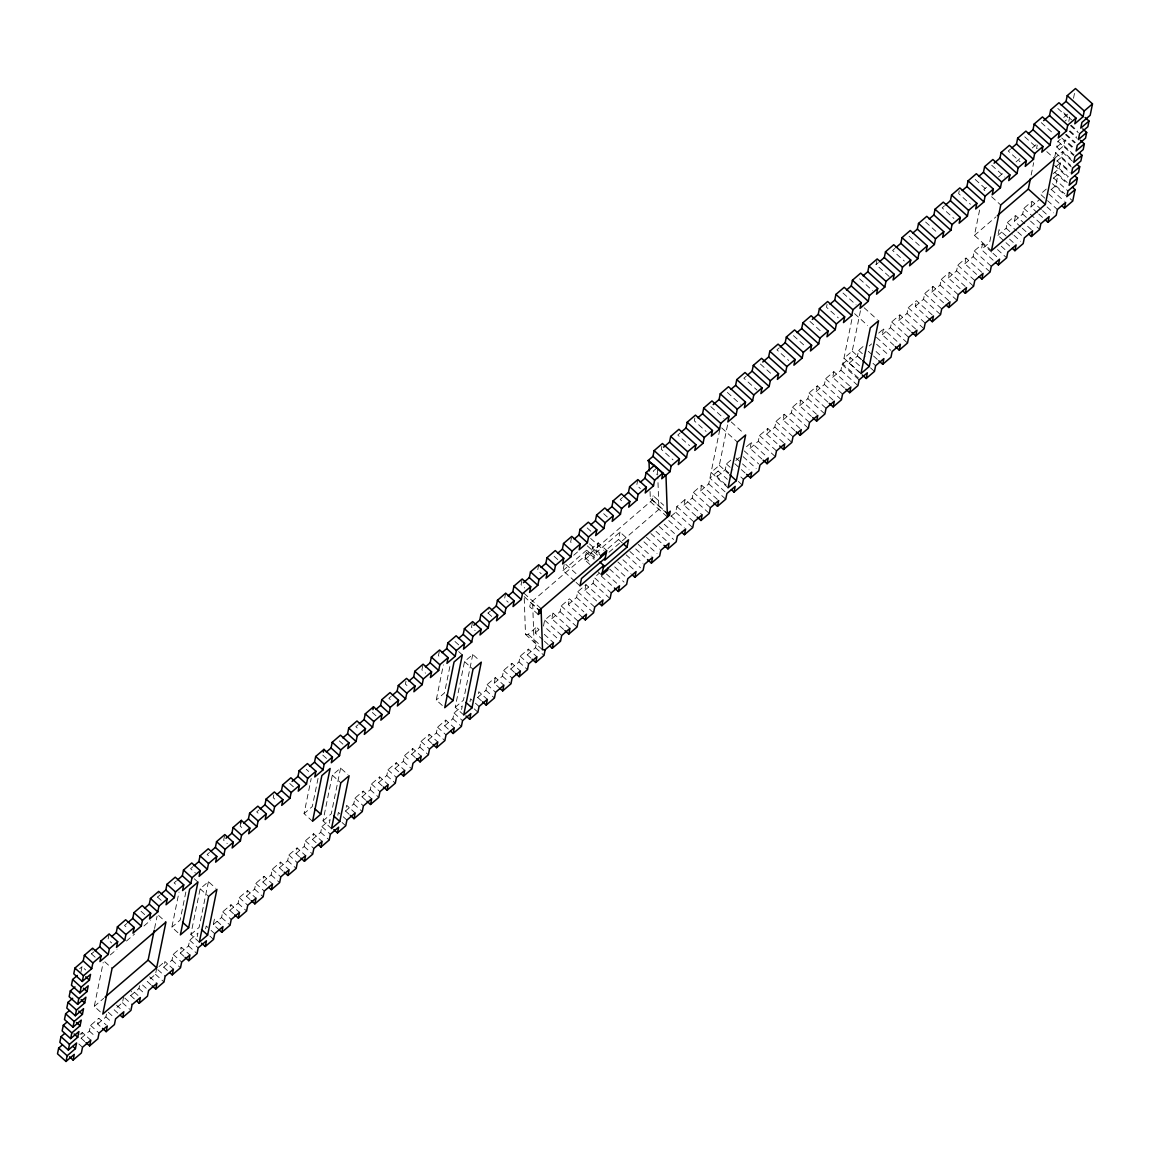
<?xml version="1.0" encoding="UTF-8"?>
<svg xmlns="http://www.w3.org/2000/svg" width="1150" height="1150" viewBox="0 0 1150 1150"><rect width="100%" height="100%" fill="white"/><g stroke="black" fill="none" stroke-linecap="round" stroke-linejoin="round"><path stroke-width="0.75" stroke-dasharray="5 3.75" d="M80.874 972.411L82.038 966.704L85.689 969.982M95.105 957.174L91.454 953.882L92.331 949.598M84.769 1041.497L81.118 1038.206L82.282 1032.499L90.792 1040.175M81.118 1038.206L89.384 1031.104L90.548 1025.398L98.814 1018.296L106.102 1024.88M100.352 1011.899L94.271 1006.408L103.212 962.449M109.149 933.973L107.985 939.679L111.636 942.971M100.079 1026.203L97.649 1024.017L98.814 1018.296M97.649 1024.017L105.901 1016.916L106.778 1012.618M117.817 1013.107L114.166 1009.815L122.432 1002.714L123.596 996.992M134.334 998.904L130.683 995.613L131.56 991.329M130.683 995.613L138.949 988.511L140.113 982.804M161.201 900.378L157.55 897.086L158.427 892.803M154.574 928.467L157.076 916.162M150.866 984.702L147.214 981.41L155.48 974.309L156.63 968.602M167.382 970.499L163.731 967.208L164.896 961.501L173.406 969.177M177.948 932.693L171.868 927.216L179.026 892.055M163.731 967.208L171.997 960.106L173.161 954.399L181.427 947.298L189.923 954.974M185.854 891.983L180.133 920.115L171.868 927.216M183.899 956.297L180.263 953.019L181.427 947.298M180.263 953.019L188.514 945.918L189.678 940.197L197.944 933.096L196.779 938.817M199.353 942.166L190.842 934.49L200.143 888.777L208.409 881.676L215.697 888.246M208.409 881.676L199.108 927.389L190.842 934.49M205.62 928.855L206.209 925.994L209.846 929.286M224.509 836.007L223.646 840.291L227.283 843.583M219.377 930.091L213.311 924.614L214.461 918.908L222.971 926.569M213.311 924.614L221.562 917.513L222.726 911.806L230.992 904.705L239.502 912.381M240.752 823.227L240.163 826.088L243.814 829.38M233.479 913.704L229.827 910.412L230.992 904.705M229.827 910.412L238.093 903.311L239.257 897.604L247.509 890.503L256.019 898.179M249.996 899.501L246.344 896.209L247.509 890.503M246.344 896.209L254.61 889.122L255.774 883.401L264.04 876.3L272.536 883.976M273.786 794.837L273.211 797.697L276.863 800.975M266.512 885.299L262.876 882.021L264.04 876.3M262.876 882.021L271.141 874.92L272.291 869.199L280.557 862.098L289.067 869.774M283.044 871.111L279.393 867.819L280.557 862.098M279.393 867.819L287.658 860.717L288.822 854.996L297.088 847.909L305.584 855.586M299.561 856.908L295.924 853.616L297.088 847.909M312.57 821.301L304.06 813.625L311.204 778.449M295.924 853.616L304.175 846.515L305.339 840.808L313.605 833.707L322.115 841.383M318.047 778.392L312.311 806.524L304.06 813.625M316.092 842.706L312.441 839.414L313.605 833.707M312.441 839.414L320.706 832.312L321.871 826.606L330.122 819.504L328.957 825.211M331.531 828.561L323.021 820.884L332.321 775.172L340.587 768.085L347.875 774.654M340.587 768.085L331.286 813.783L323.021 820.884M337.812 815.264L338.387 812.403L342.039 815.695M349.14 814.315L345.489 811.023L346.653 805.302L355.163 812.978M345.489 811.023L353.754 803.922L354.904 798.201L363.17 791.099L371.68 798.776M365.657 800.113L362.006 796.821L363.17 791.099M362.006 796.821L370.271 789.719L371.436 784.012L379.701 776.911L388.197 784.587M382.174 785.91L378.537 782.618L379.701 776.911M378.537 782.618L386.788 775.517L387.952 769.81L396.218 762.709L404.728 770.385M405.979 681.246L405.389 684.092L409.041 687.384M398.705 771.708L395.054 768.416L396.218 762.709M395.054 768.416L403.319 761.314L404.484 755.607L412.735 748.506L421.245 756.182M422.783 665.606L421.921 669.904L425.558 673.181M415.222 757.505L411.585 754.227L412.735 748.506M411.585 754.227L419.836 747.126L421.001 741.405L429.266 734.304L437.776 741.98M439.314 651.418L438.438 655.701L440.867 657.886M431.753 743.317L428.102 740.025L429.266 734.304M442.319 705.511L436.238 700.019L443.397 664.858M428.102 740.025L436.368 732.924L437.532 727.202L445.783 720.101L454.293 727.777M449.866 666.554L444.504 692.918L436.238 700.019M448.27 729.114L444.619 725.822L445.783 720.101M444.619 725.822L452.884 718.721L454.049 713.014L462.314 705.913L461.15 711.62M463.723 714.969L455.213 707.293L464.514 661.581L472.765 654.479L478.846 659.971M472.363 623.012L471.486 627.296L475.137 630.588M472.765 654.479L463.479 700.192L455.213 707.293M469.991 701.673L470.566 698.812L474.217 702.104M491.654 616.386L488.003 613.094L488.879 608.81M481.318 700.709L477.667 697.418L478.831 691.711L487.341 699.387M477.667 697.418L485.933 690.331L487.097 684.609L495.348 677.508L503.858 685.184M505.698 593.184L504.534 598.906L508.171 602.183M500.264 688.706L494.198 683.229L495.348 677.508M494.198 683.229L502.449 676.128L503.614 670.407L511.879 663.306L520.389 670.982M521.928 580.419L521.051 584.703L524.702 587.995M514.366 672.319L510.715 669.027L511.879 663.306M538.229 614.503L529.733 606.826L530.567 602.729L591.905 550.016L592.322 547.961L598.259 542.857L606.769 550.534M510.715 669.027L518.981 661.926L520.145 656.204L528.396 649.117L536.906 656.794M538.746 564.779L537.582 570.501L541.219 573.793M530.883 658.116L527.232 654.824L528.396 649.117M543.102 640.033L535.253 632.946L536.418 627.239L539.034 629.596M527.232 654.824L535.497 647.723L536.662 642.016L534.017 642.088L532.694 604.282L529.733 606.826M569.954 628.389L552.934 613.036L544.683 620.137L543.519 625.844L560.524 641.197M563.558 629.381L551.77 618.758L552.934 613.036M574.756 581.181L562.968 570.558L564.176 564.65M571.492 537.812L570.616 542.096L573.059 544.295M551.77 618.758L560.036 611.656L561.2 605.935L569.466 598.834L583.855 611.829M582.691 617.536L568.301 604.555L569.466 598.834M568.301 604.555L576.567 597.454L577.717 591.732L585.982 584.631L600.386 597.626M589.979 564.521L584.746 559.806L586.701 550.16L594.55 557.247M584.746 559.806L590.669 554.702L591.086 552.661L652.438 499.934L653.272 495.837L663.737 505.281M596.606 600.976L584.818 590.352L585.982 584.631M598.259 542.857L596.289 552.503L620.023 532.105L626.103 537.596M584.818 590.352L593.084 583.251L594.248 577.544L611.254 592.883M607.976 548.564L618.527 539.494L620.023 532.105M637.876 479.593L636.712 485.3L640.363 488.592M661.839 446.372L661.25 449.233L673.038 459.856M670.982 516.307L675.697 512.253L676.861 506.546L685.127 499.445L702.133 514.798M694.873 417.967L694.298 420.828L706.071 431.451M695.736 515.789L683.962 505.152L685.127 499.445M683.962 505.152L692.214 498.051L693.378 492.344L701.644 485.243L718.664 500.595M712.267 501.587L700.479 490.949L701.644 485.243M700.479 490.949L708.745 483.863L720.015 428.476M726.168 485.027L717.011 476.761L718.161 471.04L727.332 479.306M728.079 487.772L711.074 472.434L719.325 465.333L727.562 424.896M717.011 476.761L725.262 469.66L726.426 463.939L731.156 459.885M761.832 458.979L750.044 448.356L751.209 442.649L765.613 455.63M750.044 448.356L758.31 441.255L759.474 435.548L767.74 428.447L784.746 443.799M777.041 443.598L766.576 434.154L767.74 428.447M766.576 434.154L774.841 427.052L775.991 421.346L784.257 414.244L801.277 429.597M794.88 430.589L783.092 419.951L784.257 414.244M783.092 419.951L791.358 412.864L792.523 407.143L800.788 400.042L817.794 415.394M811.397 416.386L799.624 405.763L800.788 400.042M799.624 405.763L807.875 398.662L809.039 392.941L817.305 385.839L834.325 401.192M827.066 304.376L826.476 307.237L838.264 317.86M827.914 402.184L816.141 391.561L817.305 385.839M816.141 391.561L824.406 384.459L825.571 378.753L833.822 371.651L850.842 387.004M844.445 387.981L832.672 377.358L833.822 371.651M832.672 377.358L840.923 370.257L842.087 364.55L850.353 357.449L859.51 365.714M851.848 319.527L842.806 363.932L859.826 379.27M859.654 372.614L849.189 363.156L850.353 357.449M860.991 373.563L843.971 358.211L852.236 351.109L860.459 310.673M849.189 363.156L857.454 356.054L858.619 350.348L864.512 345.273M889.137 276.446L876.056 264.644L876.918 260.346M894.01 345.388L882.237 334.765L883.401 329.044L900.407 344.396M882.237 334.765L890.488 327.664L891.652 321.942L899.918 314.841L916.938 330.194M910.541 331.186L898.754 320.562L899.918 314.841M898.754 320.562L907.019 313.461L908.184 307.754L916.435 300.653L933.455 316.006M929.674 319.355L915.285 306.36L916.435 300.653M915.285 306.36L923.536 299.259L924.701 293.552L932.966 286.451L949.972 301.803M943.575 302.795L931.802 292.158L932.966 286.451M931.802 292.158L940.068 285.071L941.232 279.349L949.483 272.248L966.503 287.601M959.244 190.785L958.669 193.646L970.442 204.269M960.106 288.592L948.319 277.969L949.483 272.248M948.319 277.969L956.584 270.868L957.749 265.147L966.014 258.046L983.02 273.398M976.623 274.39L964.85 263.767L966.014 258.046M991.458 250.714L974.452 235.362L979.814 208.998M964.85 263.767L973.116 256.666L974.266 250.944L982.531 243.857L991.688 252.123M993.154 260.188L981.367 249.564L982.531 243.857M990.797 236.756L989.633 242.463L981.367 249.564M1009.671 245.999L997.898 235.362L999.062 229.655L1008.219 237.921M997.898 235.362L1006.149 228.261L1007.314 222.554L1015.579 215.452L1032.599 230.805M1020.956 227.068L1014.415 221.159L1015.579 215.452M1014.415 221.159L1022.681 214.072L1023.845 208.351L1032.096 201.25L1041.267 209.516M1031.176 175.001L1033.678 162.696M1036.538 148.638L1037.257 145.116M1037.487 212.865L1030.932 206.971L1032.096 201.25M1054.723 157.061L1055.599 152.763L1063.865 145.676L1065.029 139.955L1074.186 148.221M1072.461 161.23L1056.764 147.056L1057.928 141.335L1060.286 139.308M1050.999 189.721L1055.729 185.667L1058.043 174.239L1067.214 182.505M1053.314 173.593L1059.207 168.532L1060.372 162.811L1069.529 171.077M1056.821 161.158L1061.536 157.104L1062.701 151.383L1071.858 159.649M1068.796 121.382L1069.672 117.099L1064.957 121.153M1073.496 98.325L1074.488 93.423M680.139 433.004L677.781 435.031L689.554 445.654M746.221 376.208L743.863 378.235L756.959 390.037M779.269 347.803L776.911 349.83L788.684 360.467M876.056 264.644L878.413 262.603M894.93 248.414L892.572 250.441L904.346 261.064M944.495 205.807L942.137 207.834L953.925 218.471M1010.591 149.011L1008.234 151.038L1020.007 161.676M1063.75 117.472L1068.479 113.419M91.454 953.882L93.826 951.855M126.874 923.464L124.502 925.491L128.153 928.783M157.55 897.086L159.907 895.059M176.439 880.857L174.081 882.884L177.718 886.176M192.956 866.654L190.598 868.696L195.457 873.08M209.487 852.466L207.115 854.493L210.766 857.785M259.052 809.859L256.694 811.886L260.331 815.178M358.182 724.673L355.824 726.699L359.476 729.977M391.23 696.268L388.872 698.294L392.524 701.586M488.003 613.094L490.374 611.067M622.553 497.476L620.195 499.503L623.832 502.794M656.521 468.28L653.243 471.098L656.88 474.389M986.441 187.335L983.753 189.649L986.369 192.021M998.559 176.928L1003.95 172.299M1016.068 161.877L1020.107 158.412M1032.226 147.991L1037.616 143.362M79.681 968.731L82.038 966.704M573.706 555.234L577.659 551.842M110.299 954.917L117.041 949.124M126.457 941.031L134.55 934.073M143.966 925.98L150.708 920.187M562.968 570.558L586.701 550.16M1056.764 147.056L1065.029 139.955M667.316 513.734L650.296 498.381L653.272 495.837M1054.435 158.484L1062.701 151.383M974.452 235.362L996.001 216.847M1055.657 166.865L1060.372 162.811M609.04 552.216L658.921 509.349L657.8 476.848M1053.328 178.293L1058.043 174.239M94.271 1006.408L103.701 998.315M524.242 598.331L525.507 634.412L528.152 634.34L536.418 627.239M596.606 575.503L598.963 573.476M718.161 471.04L709.909 478.141L726.915 493.494M746.494 446.703L751.209 442.649M878.672 333.098L883.401 329.044M1046.27 189.089L1040.362 194.149L1057.382 209.501M535.253 632.946L538.789 629.913M735.885 460.532L739.436 457.484M869.256 345.92L871.614 343.893M1030.932 206.971L1039.197 199.87M79.925 1034.526L82.282 1032.499M159.002 966.575L164.896 961.501M1063.736 112.772L1071.584 119.859M1057.799 108.445L1069.586 119.068M1071.124 125.177L1077.679 131.086M1070.42 125.566L1078.283 132.653M1069.96 130.884L1076.515 136.792M1069.27 131.287L1077.119 138.374M1066.179 134.248L1075.351 142.514M1065.489 134.636L1074.646 142.902M1061.709 137.986L1073.482 148.623M1041.282 122.647L1053.055 133.271M1063.865 145.676L1074.33 155.121M1057.928 141.335L1073.626 155.509M1061.536 157.104L1070.693 165.37M1055.599 152.763L1071.311 166.937M1046.773 151.627L1054.636 158.714M1057.051 160.842L1070.147 172.658M1024.751 136.836L1037.846 148.652M1059.207 168.532L1068.379 176.798M1054.579 165.384L1067.674 177.186M1054.723 172.27L1066.51 182.907M1053.572 177.991L1067.962 190.972M1055.729 185.667L1064.886 193.933M1070.118 198.662L1072.734 201.02M1052.408 183.698L1065.489 195.514M1051.244 189.419L1064.325 201.221M1048.771 193.947L1060.544 204.571M1047.046 206.957L1053.601 212.851M1042.576 210.694L1049.116 216.603M991.702 165.241L1004.798 177.042M1038.795 214.058L1044.027 218.773M1023.845 208.351L1040.851 223.704M1022.681 214.072L1029.221 219.966M1030.529 221.145L1039.686 229.411M975.186 179.443L986.959 190.066M991.602 196.736L1000.759 205.002M1022.264 228.246L1028.819 234.154M1007.314 222.554L1016.485 230.819M1017.793 231.998L1024.334 237.906M1006.149 228.261L1012.704 234.169M1014.012 235.347L1020.553 241.256M1009.527 239.099L1016.068 245.007M1001.262 246.201L1007.803 252.109M997.481 249.55L1006.652 257.816M992.996 253.302L999.551 259.196M974.266 250.944L991.286 266.297M973.116 256.666L990.121 272.018M925.621 222.036L937.394 232.659M957.749 265.147L974.769 280.499M956.584 270.868L973.604 286.221M909.089 236.239L920.877 246.862M941.232 279.349L958.238 294.702M940.068 285.071L957.073 300.409M924.701 293.552L941.721 308.904M923.536 299.259L940.556 314.611M908.184 307.754L925.189 323.107M907.019 313.461L924.025 328.814M859.524 278.832L872.62 290.648M891.652 321.942L908.673 337.295M890.488 327.664L907.508 343.016M864.153 307.754L877.234 319.571M843.008 293.034L856.089 304.851M854.579 313.677L867.675 325.493M876.444 337.324L890.833 350.319M876.587 344.224L888.375 354.847M876.041 351.512L881.274 356.241M868.322 351.325L872.261 354.861M873.569 356.04L877.493 359.591M858.619 350.348L865.159 356.256M873.008 363.342L875.624 365.7M852.236 351.109L861.393 359.375M857.454 356.054L861.379 359.605M870.536 367.871L874.46 371.407M809.959 321.439L821.732 332.062M842.087 364.55L859.107 379.902M840.923 370.257L857.943 385.609M793.443 335.627L805.216 346.265M825.571 378.753L842.576 394.091M824.406 384.459L841.412 399.812M809.039 392.941L826.059 408.293M807.875 398.662L824.895 414.014M760.394 364.033L772.167 374.656M792.523 407.143L809.528 422.496M791.358 412.864L808.378 428.217M775.991 421.346L793.011 436.698M774.841 427.052L791.847 442.405M727.346 392.438L740.428 404.239M759.474 435.548L776.494 450.901M758.31 441.255L775.33 456.607M731.242 421.978L743.029 432.601M710.815 406.626L723.911 418.442M721.683 427.901L737.38 442.06M744.266 450.929L758.655 463.91M743.101 456.636L756.182 468.452M736 458.031L749.081 469.832M734.836 463.738L740.068 468.467M741.376 469.646L745.301 473.182M726.426 463.939L732.967 469.847M740.83 476.934L743.446 479.291M725.262 469.66L729.186 473.196M738.357 481.462L742.282 485.012M719.325 465.333L728.496 473.599M708.745 483.863L725.751 499.201M693.378 492.344L710.398 507.696M692.214 498.051L709.234 513.403M676.861 506.546L693.881 521.899M675.697 512.253L692.717 527.606M671.212 516.005L684.308 527.807M652.438 499.934L666.827 512.929M650.411 501.673L667.431 517.026M668.739 520.533L680.527 531.156M664.269 524.285L677.35 536.087M659.18 526.456L673.569 539.451M656.003 531.386L667.776 542.009M650.914 533.557L662.688 544.18M646.429 537.294L659.525 549.111M643.957 541.837L657.053 553.639M638.178 544.396L651.259 556.212M603.664 513.705L607.315 516.997M635.706 548.938L644.863 557.204M618.527 539.494L622.164 542.786M629.913 551.497L642.994 563.313M626.132 554.846L640.521 567.841M622.955 559.777L633.42 569.221M587.147 527.908L592.006 532.292M617.866 561.947L630.962 573.764M590.64 538.416L603.923 550.39M589.519 543.95L600.357 553.739M614.689 566.878L626.477 577.516M592.322 547.961L600.832 555.637M587.319 545.876L600.415 557.692M609.601 569.049L624.004 582.044M591.086 552.661L596.332 557.376M590.669 554.702L594.593 558.253M586.284 552.216L594.133 559.303M606.438 573.979L616.903 583.424M585.163 557.75L590.396 562.479M597.827 571.607L601.752 575.158M601.349 576.15L613.122 586.773M593.084 583.251L610.104 598.604M565.786 564.348L577.559 574.971M554.099 556.298L557.75 559.59M576.064 582.36L579.988 585.911M577.717 591.732L594.737 607.085M576.567 597.454L593.572 612.806M561.2 605.935L578.22 621.288M560.036 611.656L577.056 627.009M524.069 593.314L541.089 608.666M524.184 596.606L538.775 609.759M530.567 602.729L537.855 609.313M544.683 620.137L561.689 635.49M544.266 634.326L553.438 642.591M544.41 641.211L549.657 645.941M528.152 634.34L540.313 645.294M525.507 634.412L542.512 649.764M535.497 647.723L544.008 655.399M520.145 656.204L528.641 663.881M518.981 661.926L527.491 669.602M503.614 670.407L512.124 678.083M502.449 676.128L510.959 683.804M454.969 641.499L459.827 645.883M458.663 651.604L462.314 654.882M464.514 661.581L473.024 669.257M487.097 684.609L495.607 692.286M485.933 690.331L494.442 697.992M475.439 703.196L479.076 706.488M474.274 708.903L477.911 712.195M454.049 713.014L462.559 720.691M452.884 718.721L461.394 726.398M437.532 727.202L446.027 734.879M436.368 732.924L444.863 740.6M421.001 741.405L429.511 749.081M419.836 747.126L428.346 754.803M372.356 712.497L375.993 715.789M404.484 755.607L410.55 761.084M403.319 761.314L411.829 768.991M387.952 769.81L396.463 777.486M386.788 775.517L395.298 783.193M339.308 740.887L342.944 744.179M371.436 784.012L379.946 791.674M370.271 789.719L378.781 797.396M322.776 755.09L327.635 759.474M332.321 775.172L340.831 782.848M354.904 798.201L363.414 805.877M353.754 803.922L362.25 811.598M306.259 769.292L308.689 771.492M343.246 816.788L346.897 820.079M342.082 822.509L345.733 825.801M289.728 783.495L293.379 786.787M321.871 826.606L330.366 834.282M320.706 832.312L329.216 839.989M305.339 840.808L313.849 848.484M304.175 846.515L312.685 854.191M288.822 854.996L297.332 862.673M287.658 860.717L296.168 868.394M272.291 869.199L280.801 876.875M271.141 874.92L279.637 882.596M255.774 883.401L264.284 891.077M254.61 889.122L263.12 896.784M239.257 897.604L247.753 905.28M238.093 903.311L246.589 910.987M194.292 878.787L197.944 882.079M200.143 888.777L208.653 896.454M222.726 911.806L231.236 919.482M221.562 917.513L230.072 925.189M211.068 930.393L214.719 933.671M209.904 936.1L213.555 939.392M189.678 940.197L198.188 947.873M158.657 915.501L165.945 922.084M188.514 945.918L197.024 953.594M141.033 911.289L144.67 914.581M173.161 954.399L181.671 962.076M171.997 960.106L180.507 967.783M157.852 969.694L165.14 976.278M155.48 974.309L163.976 981.985M149.586 976.796L156.889 983.379M142.542 984.989L146.194 988.281M138.949 988.511L145.029 993.988M104.779 961.788L112.082 968.372M134.277 992.091L140.357 997.568M124.804 998.099L132.092 1004.669M122.432 1002.714L129.72 1009.298M116.538 1005.201L122.619 1010.678M108.287 1012.288L113.146 1016.686M105.901 1016.916L111.981 1022.393M90.548 1025.398L99.058 1033.074M89.384 1031.104L95.464 1036.596M78.89 1043.984L82.527 1047.276M657.556 469.976L657.728 475.122M650.066 491.51L650.296 498.381"/><path stroke-width="1.5" d="M62.201 1045.034L58.664 1048.081L57.5 1053.788L66.01 1061.464L74.261 1054.378L73.111 1060.084L69.46 1056.793M64.529 1033.606L60.993 1036.653L59.829 1042.36L68.339 1050.036L76.59 1042.949L75.426 1048.656L67.174 1055.758L66.01 1061.464M66.858 1022.178L63.307 1025.225L62.143 1030.932L70.653 1038.608L78.919 1031.521L77.754 1037.228L69.489 1044.329L68.339 1050.036M69.172 1010.749L65.636 1013.797L64.472 1019.504L72.982 1027.18L81.248 1020.093L80.083 1025.8L71.817 1032.901L70.653 1038.608M72.68 998.315L67.965 1002.369L66.801 1008.09L75.311 1015.752L83.562 1008.665L82.412 1014.372L74.146 1021.473L72.982 1027.18M75.009 986.887L70.294 990.941L69.129 996.662L77.639 1004.324L85.891 997.237L84.726 1002.944L76.475 1010.045L75.311 1015.752M77.337 975.459L72.608 979.512L71.444 985.234L79.954 992.896L88.219 985.809L87.055 991.516L78.789 998.617L77.639 1004.324M95.004 950.849L99.719 946.781L100.884 941.074L109.149 933.973L117.659 941.649L109.394 948.75L108.229 954.457L99.964 961.558L101.128 955.851L92.618 948.175L84.367 955.276L83.203 960.983L74.937 968.084L73.772 973.806L82.282 981.467L90.548 974.381L89.384 980.087L81.118 987.189L79.954 992.896M82.282 981.467L83.447 975.761L91.712 968.659L92.862 962.952L101.128 955.851M85.977 1042.59L89.628 1045.882L90.792 1040.175L82.527 1047.276L81.362 1052.983L73.111 1060.084M111.521 936.646L116.251 932.592L117.401 926.871L125.666 919.77L134.176 927.446L133.012 933.167L141.278 926.066L142.442 920.345L150.693 913.244L142.197 905.568L133.932 912.669L132.768 918.39L128.053 922.444M117.659 941.649L116.495 947.356L124.746 940.269L125.911 934.548L134.176 927.446M102.508 1028.402L106.145 1031.679L107.309 1025.973L99.058 1033.074L97.894 1038.781L89.628 1045.882M120.247 1015.292L122.676 1017.491L123.841 1011.77L115.575 1018.871L114.411 1024.592L106.145 1031.679M144.569 908.241L149.284 904.188L150.449 898.466L158.714 891.379L167.224 899.056L166.06 904.762L174.326 897.661L175.49 891.954L183.741 884.853L175.231 877.177L166.98 884.278L165.816 889.985L161.086 894.039M150.693 913.244L149.543 918.965L157.794 911.864L158.959 906.143L167.224 899.056M136.764 1001.089L139.193 1003.289L140.357 997.568L132.092 1004.669L130.942 1010.39L122.676 1017.491M105.038 997.151L148.134 960.121L154.215 930.235M156.644 967.797L165.945 922.084L112.082 968.372L102.781 1014.084L156.644 967.797L148.134 960.121M152.073 985.794L155.724 989.086L156.889 983.379L148.623 990.481L147.459 996.188L139.193 1003.289M177.618 879.851L182.333 875.783L183.497 870.076L191.763 862.974L200.272 870.651L199.108 876.357L207.359 869.271L208.524 863.549L216.789 856.448L208.279 848.772L200.028 855.873L198.864 861.594L194.134 865.648M183.741 884.853L182.577 890.56L190.842 883.459L192.007 877.752L200.272 870.651M169.812 972.699L172.241 974.884L173.406 969.177L165.14 976.278L163.976 981.985L155.724 989.086M188.643 927.791L197.944 882.079L189.678 889.18L180.377 934.893L188.643 927.791L182.562 922.314M185.121 957.404L188.772 960.696L189.923 954.974L181.671 962.076L180.507 967.783L172.241 974.884M210.666 851.446L215.381 847.392L216.545 841.671L224.811 834.569L233.306 842.246L232.156 847.967L240.408 840.866L241.572 835.159L249.838 828.057L241.327 820.381L233.062 827.482L231.912 833.189L226.004 838.264M216.789 856.448L215.625 862.169L223.891 855.068L225.055 849.347L233.306 842.246M201.638 943.201L205.289 946.493L206.454 940.772L198.188 947.873L197.024 953.594L188.772 960.696M207.618 935.065L216.919 889.352L208.653 896.454L199.353 942.166L207.618 935.065L201.537 929.574M240.752 823.227L241.327 820.381M219.377 930.091L221.806 932.291L222.971 926.569L214.719 933.671L213.555 939.392L205.289 946.493M243.714 823.041L248.429 818.987L249.593 813.28L257.859 806.179L266.354 813.855L265.19 819.562L273.456 812.461L274.62 806.754L282.886 799.652L274.376 791.976L266.11 799.077L264.946 804.784L260.231 808.852M249.838 828.057L248.673 833.764L256.939 826.663L258.103 820.956L266.354 813.855M234.686 914.796L238.338 918.088L239.502 912.381L231.236 919.482L230.072 925.189L221.806 932.291M251.217 900.608L254.854 903.886L256.019 898.179L247.753 905.28L246.589 910.987L238.338 918.088M276.748 794.65L281.477 790.596L282.641 784.875L290.893 777.774L299.402 785.45L298.238 791.171L306.504 784.07L307.668 778.349L315.934 771.247L307.424 763.586L299.158 770.673L297.994 776.394L292.1 781.468M282.886 799.652L281.721 805.374L289.987 798.273L291.137 792.551L299.402 785.45M268.956 887.498L271.386 889.697L272.536 883.976L264.284 891.077L263.12 896.784L254.854 903.886M284.251 872.203L287.902 875.495L289.067 869.774L280.801 876.875L279.637 882.596L271.386 889.697M309.796 766.245L314.525 762.191L315.675 756.484L323.941 749.383L332.451 757.059L331.286 762.766L339.552 755.665L340.716 749.958L348.967 742.857L340.472 735.181L332.206 742.282L331.042 747.989L326.327 752.057M315.934 771.247L314.769 776.969L323.021 769.867L324.185 764.161L332.451 757.059M323.366 752.229L323.941 749.383M300.783 858.001L304.419 861.292L305.584 855.586L297.332 862.673L296.168 868.394L287.902 875.495M320.821 814.2L330.122 768.488L321.856 775.589L312.57 821.301L320.821 814.2L314.755 808.709M318.521 844.905L320.951 847.09L322.115 841.383L313.849 848.484L312.685 854.191L304.419 861.292M342.844 737.854L347.559 733.801L348.723 728.079L356.989 720.978L365.499 728.654L364.334 734.376L372.6 727.274L373.75 721.553L382.016 714.452L373.506 706.776L365.254 713.877L364.09 719.598L359.361 723.652M348.967 742.857L347.803 748.564L356.069 741.477L357.233 735.756L365.499 728.654M333.831 829.61L337.467 832.887L338.632 827.181L330.366 834.282L329.216 839.989L320.951 847.09M339.796 821.459L349.097 775.747L340.831 782.848L331.531 828.561L339.796 821.459L333.716 815.982M372.931 709.636L373.506 706.776M350.348 815.408L353.999 818.699L355.163 812.978L346.897 820.079L345.733 825.801L337.467 832.887M375.892 709.449L380.607 705.396L381.771 699.674L390.037 692.587L398.547 700.264L397.382 705.971L405.634 698.869L406.798 693.163L415.064 686.061L406.554 678.385L398.302 685.486L397.138 691.193L392.409 695.247M382.016 714.452L380.851 720.173L389.117 713.072L390.281 707.351L398.547 700.264M366.864 801.205L370.516 804.497L371.68 798.776L363.414 805.877L362.25 811.598L353.999 818.699M383.396 787.003L387.033 790.294L388.197 784.587L379.946 791.674L378.781 797.396L370.516 804.497M408.94 681.059L413.655 676.991L414.819 671.284L423.085 664.183L431.581 671.859L430.431 677.566L438.682 670.479L439.846 664.758L448.112 657.656L439.602 649.98L431.336 657.081L430.172 662.803L425.457 666.856M415.064 686.061L413.899 691.768L422.165 684.667L423.329 678.96L431.581 671.859M401.134 773.907L403.564 776.092L404.728 770.385L396.463 777.486L395.298 783.193L387.033 790.294M416.444 758.612L420.081 761.904L421.245 756.182L412.979 763.284L411.829 768.991L403.564 776.092M441.974 652.654L446.703 648.6L447.868 642.879L456.119 635.777L464.629 643.454L463.464 649.175L471.73 642.074L472.894 636.352L481.16 629.266L472.65 621.589L464.384 628.691L463.22 634.398L458.505 638.451M448.112 657.656L446.948 663.378L455.213 656.276L456.378 650.555L464.629 643.454M432.961 744.409L436.612 747.701L437.776 741.98L429.511 749.081L428.346 754.803L420.081 761.904M453.014 700.594L462.314 654.882L454.049 661.983L444.748 707.696L453.014 700.594L446.933 695.117M450.699 731.299L453.129 733.499L454.293 727.777L446.027 734.879L444.863 740.6L436.612 747.701M473.843 625.269L479.751 620.195L480.916 614.488L489.167 607.387L497.677 615.063L496.512 620.77L504.778 613.669L505.942 607.962L514.208 600.861L505.698 593.184L497.433 600.286L496.268 605.992L491.553 610.061M481.16 629.266L479.996 634.973L488.261 627.871L489.411 622.164L497.677 615.063M466.009 716.004L469.66 719.296L470.81 713.589L462.559 720.691L461.394 726.398L453.129 733.499M471.974 707.868L481.275 662.156L473.024 669.257L463.723 714.969L471.974 707.868L465.908 702.391M482.526 701.816L486.177 705.094L487.341 699.387L479.076 706.488L477.911 712.195L469.66 719.296M508.07 595.858L512.799 591.804L513.949 586.083L522.215 578.982L530.725 586.658L529.561 592.379L537.826 585.278L538.991 579.557L547.242 572.456L538.746 564.779L530.481 571.881L529.316 577.602L523.408 582.676M514.208 600.861L513.044 606.582L521.295 599.481L522.459 593.759L530.725 586.658M500.264 688.706L502.694 690.906L503.858 685.184L495.607 692.286L494.442 697.992L486.177 705.094M515.574 673.411L519.225 676.703L520.389 670.982L512.124 678.083L510.959 683.804L502.694 690.906M541.118 567.453L545.833 563.399L546.997 557.692L555.263 550.591L563.773 558.268L562.609 563.974L570.874 556.873L572.024 551.166L580.29 544.065L571.78 536.389L563.529 543.49L562.364 549.197L557.635 553.265M547.242 572.456L546.077 578.177L554.343 571.076L555.508 565.369L563.773 558.268M532.105 659.209L535.742 662.501L536.906 656.794L528.641 663.881L527.491 669.602L519.225 676.703M549.657 645.941L552.273 648.298L553.438 642.591L545.172 649.692L544.008 655.399L535.742 662.501M574.166 539.062L578.881 535.009L580.046 529.288L588.311 522.186L596.821 529.863L595.657 535.584L603.908 528.482L605.072 522.761L613.338 515.66L604.828 507.984L596.562 515.085L595.413 520.806L590.683 524.86M580.29 544.065L579.126 549.772L587.391 542.671L588.556 536.964L596.821 529.863M564.866 630.559L568.79 634.096L569.954 628.389L561.689 635.49L560.524 641.197L552.273 648.298M582.691 617.536L585.307 619.908L586.471 614.186L578.22 621.288L577.056 627.009L568.79 634.096M600.415 557.692L600.832 555.637L606.769 550.534L604.799 560.179L628.533 539.781L627.023 547.17L603.304 567.568M607.214 510.658L611.929 506.604L613.094 500.882L621.359 493.796L629.855 501.472L628.705 507.179L636.956 500.077L638.121 494.371L646.386 487.269L637.876 479.593L629.611 486.694L628.446 492.401L623.731 496.455M613.338 515.66L612.174 521.381L620.439 514.28L621.604 508.559L629.855 501.472M599.797 561.976L603.721 565.512L601.752 575.158L607.689 570.055L608.106 567.999M599.222 603.348L601.838 605.705L603.003 599.984L594.737 607.085L593.572 612.806L585.307 619.908M614.431 587.966L618.355 591.503L619.519 585.796L611.254 592.883L610.104 598.604L601.838 605.705M640.248 482.267L644.977 478.199L646.142 472.492L654.393 465.391L662.903 473.067L661.739 478.774L670.004 471.687L671.169 465.966L679.434 458.864L662.414 443.512L654.149 450.613L652.984 456.334L648.011 460.604L665.994 475.927L667.431 517.026M646.386 487.269L645.222 492.976L653.488 485.875L654.652 480.168L662.903 473.067M632.27 574.942L634.886 577.3L636.051 571.593L627.785 578.694L626.621 584.401L618.355 591.503M663.607 447.206L669.516 442.132L670.68 436.411L678.931 429.309L695.951 444.662L694.787 450.383L703.053 443.282L704.217 437.561L712.468 430.474L695.462 415.121L687.197 422.223L686.033 427.929L681.317 431.983M647.479 559.561L651.403 563.098L652.567 557.391L644.302 564.492L643.137 570.199L634.886 577.3M679.434 458.864L678.27 464.586L686.521 457.484L687.686 451.763L695.951 444.662M602.169 573.102L669.444 515.286L670.277 511.189L667.316 513.734M663.996 545.359L667.934 548.909L669.084 543.188L660.833 550.289L659.669 556.011L651.403 563.098M697.834 417.781L702.564 413.727L703.728 408.02L711.979 400.919L728.999 416.271L727.835 421.978L736.101 414.877L737.265 409.17L745.516 402.069L728.511 386.716L720.245 393.817L719.081 399.524L713.187 404.599M681.835 532.349L684.451 534.707L685.616 528.986L677.35 536.087L676.186 541.808L667.934 548.909M712.468 430.474L711.318 436.181L719.569 429.079L720.734 423.372L728.999 416.271M697.044 516.968L700.968 520.504L702.133 514.798L693.881 521.899L692.717 527.606L684.451 534.707M730.883 389.39L735.612 385.336L736.762 379.615L745.027 372.514L762.048 387.866L760.883 393.588L769.149 386.486L770.299 380.765L778.564 373.664L761.559 358.326L753.293 365.412L752.129 371.134L747.414 375.188M713.575 502.766L717.499 506.302L718.664 500.595L710.398 507.696L709.234 513.403L700.968 520.504M745.516 402.069L744.352 407.79L752.617 400.689L753.782 394.967L762.048 387.866M731.4 489.742L734.016 492.114L735.181 486.393L726.915 493.494L725.751 499.201L717.499 506.302M736.345 480.686L745.646 434.973L737.38 442.06L728.079 487.772L736.345 480.686L729.804 474.777M762.752 362.006L768.646 356.931L769.81 351.224L778.076 344.123L795.096 359.476L793.931 365.183L802.182 358.081L803.347 352.374L811.613 345.273L794.592 329.921L786.341 337.022L785.177 342.729L780.447 346.797M746.609 474.361L750.548 477.911L751.697 472.19L743.446 479.291L742.282 485.012L734.016 492.114M778.564 373.664L777.4 379.385L785.666 372.284L786.83 366.577L795.096 359.476M763.14 460.173L767.064 463.709L768.229 457.988L759.963 465.089L758.799 470.81L750.548 477.911M796.979 332.594L801.694 328.541L802.858 322.819L811.124 315.718L828.129 331.071L826.979 336.792L835.231 329.691L836.395 323.969L844.661 316.868L827.641 301.516L819.389 308.617L818.225 314.338L812.317 319.412M779.657 445.97L783.581 449.506L784.746 443.799L776.494 450.901L775.33 456.607L767.064 463.709M811.613 345.273L810.448 350.98L818.714 343.879L819.878 338.172L828.129 331.071M796.188 431.768L800.113 435.304L801.277 429.597L793.011 436.698L791.847 442.405L783.581 449.506M830.027 304.189L834.742 300.136L835.906 294.414L844.172 287.327L861.178 302.666L860.013 308.387L868.279 301.286L869.443 295.579L877.709 288.478L860.689 273.125L852.423 280.226L851.259 285.933L846.544 289.987M812.705 417.565L816.629 421.116L817.794 415.394L809.528 422.496L808.378 428.217L800.113 435.304M844.661 316.868L843.496 322.589L851.762 315.488L852.912 309.767L861.178 302.666M829.236 403.363L833.161 406.913L834.325 401.192L826.059 408.293L824.895 414.014L816.629 421.116M863.061 275.799L867.79 271.731L868.954 266.024L877.206 258.923L894.226 274.275L893.061 279.982L901.327 272.895L902.491 267.174L910.742 260.072L893.737 244.72L885.471 251.821L884.307 257.543L879.592 261.596M845.753 389.174L849.678 392.711L850.842 387.004L842.576 394.091L841.412 399.812L833.161 406.913M877.709 288.478L876.544 294.184L884.796 287.083L885.96 281.376L894.226 274.275M862.27 374.972L866.209 378.508L867.359 372.801L859.107 379.902L857.943 385.609L849.678 392.711M869.256 366.462L878.557 320.749L870.291 327.851L860.991 373.563L869.256 366.462L862.701 360.554M896.109 247.394L900.838 243.34L902.003 237.619L910.254 230.518L927.274 245.87L926.109 251.591L934.375 244.49L935.539 238.769L943.791 231.682L926.785 216.329L918.519 223.431L917.355 229.138L912.64 233.191M878.801 360.769L882.726 364.306L883.89 358.599L875.624 365.7L874.46 371.407L866.209 378.508M910.742 260.072L909.592 265.794L917.844 258.692L919.008 252.971L927.274 245.87M895.318 346.567L899.242 350.118L900.407 344.396L892.141 351.498L890.991 357.219L882.726 364.306M929.157 218.989L933.886 214.935L935.036 209.228L943.302 202.127L960.322 217.479L959.158 223.186L967.423 216.085L968.573 210.378L976.839 203.277L959.833 187.924L951.568 195.026L950.403 200.732L945.688 204.801M911.849 332.364L915.774 335.915L916.938 330.194L908.673 337.295L907.508 343.016L899.242 350.118M943.791 231.682L942.626 237.389L950.892 230.287L952.056 224.581L960.322 217.479M929.674 319.355L932.291 321.713L933.455 316.006L925.189 323.107L924.025 328.814L915.774 335.915M962.205 190.598L966.92 186.544L968.084 180.823L976.35 173.722L993.37 189.074L992.206 194.796L1000.457 187.694L1001.621 181.973L1009.887 174.872L992.867 159.519L984.616 166.621L983.451 172.342L978.722 176.396M946.191 305.152L948.822 307.51L949.972 301.803L941.721 308.904L940.556 314.611L932.291 321.713M976.839 203.277L975.674 208.984L983.94 201.897L985.104 196.176L993.37 189.074M962.723 290.95L965.339 293.322L966.503 287.601L958.238 294.702L957.073 300.409L948.822 307.51M994.074 163.214L999.968 158.139L1001.133 152.433L1009.398 145.331L1026.404 160.684L1025.239 166.391L1033.505 159.289L1034.669 153.583L1042.935 146.481L1025.915 131.129L1017.649 138.23L1016.499 143.937L1011.77 148.005M979.239 276.748L981.856 279.119L983.02 273.398L974.769 280.499L973.604 286.221L965.339 293.322M1009.887 174.872L1008.723 180.593L1016.988 173.492L1018.152 167.785L1026.404 160.684M995.771 262.559L998.387 264.917L999.551 259.196L991.286 266.297L990.121 272.018L981.856 279.119M1028.301 133.803L1033.016 129.749L1034.181 124.028L1042.446 116.926L1059.452 132.279L1058.288 138L1066.553 130.899L1067.717 125.177L1075.983 118.076L1058.963 102.724L1050.697 109.825L1049.533 115.546L1043.639 120.621M1012.288 248.357L1014.904 250.714L1016.068 245.007L1007.803 252.109L1006.652 257.816L998.387 264.917M997.337 215.697L1028.316 189.074L1030.457 178.523M1042.935 146.481L1041.771 152.188L1050.036 145.087L1051.186 139.38L1059.452 132.279M1028.819 234.154L1031.435 236.512L1032.599 230.805L1024.334 237.906L1023.169 243.613L1014.904 250.714M1061.335 105.397L1066.064 101.344L1067.229 95.622L1075.48 88.536L1092.5 103.874L1090.171 115.302L1081.92 122.403L1080.756 128.124L1089.007 121.023L1085.082 117.487M1045.336 204.427L1054.636 158.714L1000.759 205.002L991.458 250.714L1045.336 204.427L1028.316 189.074M1045.336 219.952L1047.952 222.324L1049.116 216.603L1040.851 223.704L1039.686 229.411L1031.435 236.512M1075.983 118.076L1074.819 123.798L1083.07 116.696L1084.234 110.975L1092.5 103.874M1061.852 205.764L1064.469 208.121L1065.633 202.4L1057.382 209.501L1056.217 215.222L1047.952 222.324M1072.447 187.234L1075.063 189.592L1072.734 201.02L1064.469 208.121M1074.776 175.806L1077.392 178.164L1076.227 183.871L1067.962 190.972L1066.797 196.693L1075.063 189.592M1077.09 164.378L1079.706 166.736L1078.556 172.442L1070.291 179.544L1069.126 185.265L1077.392 178.164M1079.419 152.95L1082.035 155.308L1080.871 161.014L1072.619 168.116L1071.455 173.837L1079.706 166.736M1080.439 140.343L1084.364 143.879L1083.199 149.586L1074.934 156.688L1073.769 162.409L1082.035 155.308M1082.768 128.915L1086.693 132.451L1085.528 138.158L1077.263 145.259L1076.098 150.981L1084.364 143.879M1089.007 121.023L1087.857 126.73L1079.591 133.831L1078.427 139.553L1086.693 132.451M606.352 552.589L539.077 610.406L538.229 614.503L541.204 611.958L538.588 609.601M605.216 558.124L581.483 578.522L579.988 585.911L603.721 565.512M648.011 460.604L654.221 465.304M545.172 649.692L542.512 649.764L541.089 608.666M1067.229 95.622L1084.234 110.975M1066.064 101.344L1083.07 116.696M1050.697 109.825L1067.717 125.177M1049.533 115.546L1066.553 130.899M1034.181 124.028L1051.186 139.38M1033.016 129.749L1050.036 145.087M1017.649 138.23L1034.669 153.583M1016.499 143.937L1033.505 159.289M1001.133 152.433L1018.152 167.785M999.968 158.139L1016.988 173.492M984.616 166.621L1001.621 181.973M983.451 172.342L1000.457 187.694M968.084 180.823L985.104 196.176M966.92 186.544L983.94 201.897M951.568 195.026L968.573 210.378M950.403 200.732L967.423 216.085M935.036 209.228L952.056 224.581M933.886 214.935L950.892 230.287M918.519 223.431L935.539 238.769M917.355 229.138L934.375 244.49M902.003 237.619L919.008 252.971M900.838 243.34L917.844 258.692M885.471 251.821L902.491 267.174M884.307 257.543L901.327 272.895M868.954 266.024L885.96 281.376M867.79 271.731L884.796 287.083M852.423 280.226L869.443 295.579M851.259 285.933L868.279 301.286M835.906 294.414L852.912 309.767M834.742 300.136L851.762 315.488M819.389 308.617L836.395 323.969M818.225 314.338L835.231 329.691M802.858 322.819L819.878 338.172M801.694 328.541L818.714 343.879M786.341 337.022L803.347 352.374M785.177 342.729L802.182 358.081M769.81 351.224L786.83 366.577M768.646 356.931L785.666 372.284M753.293 365.412L770.299 380.765M752.129 371.134L769.149 386.486M736.762 379.615L753.782 394.967M735.612 385.336L752.617 400.689M720.245 393.817L737.265 409.17M719.081 399.524L736.101 414.877M703.728 408.02L720.734 423.372M702.564 413.727L719.569 429.079M687.197 422.223L704.217 437.561M686.033 427.929L703.053 443.282M670.68 436.411L687.686 451.763M669.516 442.132L686.521 457.484M654.149 450.613L671.169 465.966M652.984 456.334L670.004 471.687M646.142 472.492L654.652 480.168M644.977 478.199L653.488 485.875M666.827 512.929L669.444 515.286M629.611 486.694L638.121 494.371M628.446 492.401L636.956 500.077M613.094 500.882L621.604 508.559M611.929 506.604L620.439 514.28M596.562 515.085L605.072 522.761M623.386 543.878L627.023 547.17M595.413 520.806L603.908 528.482M580.046 529.288L588.556 536.964M578.881 535.009L587.391 542.671M563.529 543.49L572.024 551.166M562.364 549.197L570.874 556.873M546.997 557.692L555.508 565.369M545.833 563.399L554.343 571.076M530.481 571.881L538.991 579.557M529.316 577.602L537.826 585.278M513.949 586.083L522.459 593.759M512.799 591.804L521.295 599.481M497.433 600.286L505.942 607.962M496.268 605.992L504.778 613.669M480.916 614.488L489.411 622.164M479.751 620.195L488.261 627.871M464.384 628.691L472.894 636.352M463.22 634.398L471.73 642.074M447.868 642.879L456.378 650.555M446.703 648.6L455.213 656.276M431.336 657.081L439.846 664.758M430.172 662.803L438.682 670.479M414.819 671.284L423.329 678.96M413.655 676.991L422.165 684.667M398.302 685.486L406.798 693.163M397.138 691.193L405.634 698.869M381.771 699.674L390.281 707.351M380.607 705.396L389.117 713.072M365.254 713.877L373.75 721.553M364.09 719.598L372.6 727.274M348.723 728.079L357.233 735.756M347.559 733.801L356.069 741.477M332.206 742.282L340.716 749.958M331.042 747.989L339.552 755.665M315.675 756.484L324.185 764.161M314.525 762.191L323.021 769.867M299.158 770.673L307.668 778.349M297.994 776.394L306.504 784.07M282.641 784.875L291.137 792.551M281.477 790.596L289.987 798.273M266.11 799.077L274.62 806.754M264.946 804.784L273.456 812.461M249.593 813.28L258.103 820.956M248.429 818.987L256.939 826.663M233.062 827.482L241.572 835.159M231.912 833.189L240.408 840.866M216.545 841.671L225.055 849.347M215.381 847.392L223.891 855.068M200.028 855.873L208.524 863.549M198.864 861.594L207.359 869.271M183.497 870.076L192.007 877.752M182.333 875.783L190.842 883.459M166.98 884.278L175.49 891.954M165.816 889.985L174.326 897.661M150.449 898.466L158.959 906.143M149.284 904.188L157.794 911.864M133.932 912.669L142.442 920.345M132.768 918.39L141.278 926.066M117.401 926.871L125.911 934.548M116.251 932.592L124.746 940.269M100.884 941.074L109.394 948.75M99.719 946.781L108.229 954.457M84.367 955.276L92.862 962.952M83.203 960.983L91.712 968.659M85.733 976.796L89.384 980.087M74.937 968.084L83.447 975.761M83.404 988.224L87.055 991.516M72.608 979.512L81.118 987.189M81.089 999.652L84.726 1002.944M70.294 990.941L78.789 998.617M78.761 1011.08L82.412 1014.372M67.965 1002.369L76.475 1010.045M76.432 1022.508L80.083 1025.8M65.636 1013.797L74.146 1021.473M74.103 1033.936L77.754 1037.228M63.307 1025.225L71.817 1032.901M72.996 1046.457L75.426 1048.656M60.993 1036.653L69.489 1044.329M58.664 1048.081L67.174 1055.758M648.988 460.575L649.348 470.882"/></g></svg>
